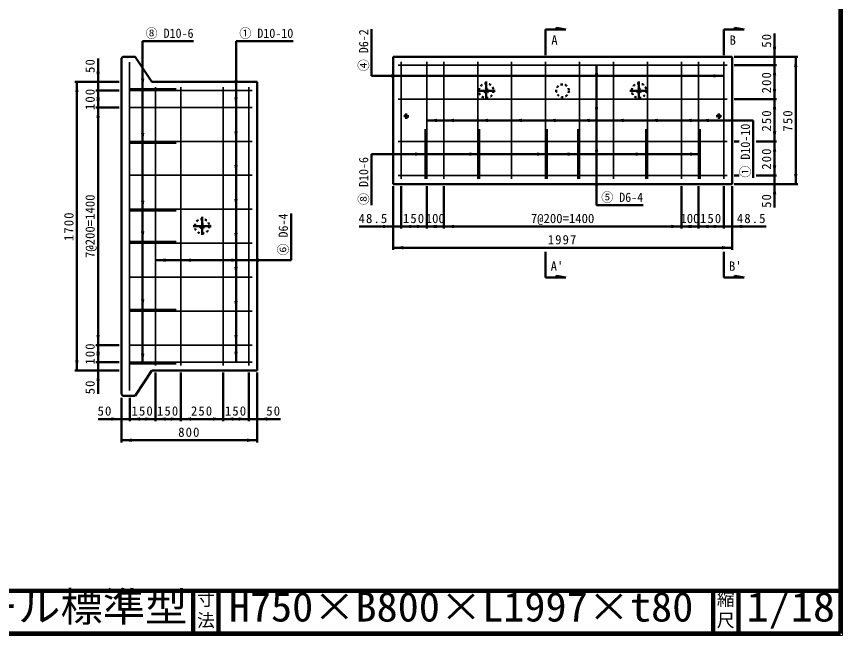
# Model space of a CAD drawing. Units: millimetres, scale not verified, with parts at other scales. Extents: x 100 to 4105, y 100 to 2870.
# Drawn here: x 2159 to 4105, y 100 to 1559 of the extents above; entities that cross this region are included whole.
import ezdxf
from ezdxf.enums import TextEntityAlignment as Align

# ---------------------------------------------------------------- set-up
doc = ezdxf.new("R2010")
doc.units = ezdxf.units.MM
doc.header["$LTSCALE"] = 5
doc.linetypes.add('USER2', pattern=[13.4, 10, -1.2, 1, -1.2])
doc.linetypes.add('USER3', pattern=[2.2, 1, -1.2])
doc.layers.add('V-nasSTD', color=7, linetype='Continuous', lineweight=50)
doc.styles.add('ＭＳ ゴシック', font='')
doc.styles.get('ＭＳ ゴシック').set_extended_font_data('MS Gothic')

msp = doc.modelspace()

# ---------------------------------------------------------------- hatches: boundary and pattern name
at = {"layer": 'V-nasSTD'}
for points in [[(3944.919, 1487.98), (3948.919, 1487.98), (3944.919, 1463.98), (3940.919, 1487.98)], [(3994.919, 1439.98), (3998.919, 1439.98), (3994.919, 1463.98), (3990.919, 1439.98)], [(3525.519, 1419.98), (3529.519, 1419.98), (3525.519, 1443.98), (3521.519, 1419.98)], [(3944.919, 1419.98), (3948.919, 1419.98), (3944.919, 1443.98), (3940.919, 1419.98)], [(2351.119, 1428.58), (2355.119, 1428.58), (2351.119, 1404.58), (2347.119, 1428.58)], [(3041.519, 1418.98), (3041.519, 1414.98), (3065.519, 1418.98), (3041.519, 1422.98)], [(3801.519, 1418.98), (3801.519, 1414.98), (3825.519, 1418.98), (3801.519, 1422.98)], [(2301.119, 1380.58), (2305.119, 1380.58), (2301.119, 1404.58), (2297.119, 1380.58)], [(2456.119, 1412.58), (2460.119, 1412.58), (2456.119, 1388.58), (2452.119, 1412.58)], [(2676.119, 1408.58), (2680.119, 1408.58), (2676.119, 1384.58), (2672.119, 1408.58)], [(2351.119, 1360.58), (2355.119, 1360.58), (2351.119, 1384.58), (2347.119, 1360.58)], [(3944.919, 1387.98), (3948.919, 1387.98), (3944.919, 1363.98), (3940.919, 1387.98)], [(2351.119, 1368.58), (2355.119, 1368.58), (2351.119, 1344.58), (2347.119, 1368.58)], [(2676.119, 1368.58), (2680.119, 1368.58), (2676.119, 1344.58), (2672.119, 1368.58)], [(3525.519, 1339.98), (3529.519, 1339.98), (3525.519, 1363.98), (3521.519, 1339.98)], [(3944.919, 1339.98), (3948.919, 1339.98), (3944.919, 1363.98), (3940.919, 1339.98)], [(2351.119, 1320.58), (2355.119, 1320.58), (2351.119, 1344.58), (2347.119, 1320.58)], [(3149.519, 1313.98), (3149.519, 1309.98), (3125.519, 1313.98), (3149.519, 1317.98)], [(3189.519, 1313.98), (3189.519, 1309.98), (3165.519, 1313.98), (3189.519, 1317.98)], [(3269.519, 1313.98), (3269.519, 1309.98), (3245.519, 1313.98), (3269.519, 1317.98)], [(3349.519, 1313.98), (3349.519, 1309.98), (3325.519, 1313.98), (3349.519, 1317.98)], [(3429.519, 1313.98), (3429.519, 1309.98), (3405.519, 1313.98), (3429.519, 1317.98)], [(3509.519, 1313.98), (3509.519, 1309.98), (3485.519, 1313.98), (3509.519, 1317.98)], [(3589.519, 1313.98), (3589.519, 1309.98), (3565.519, 1313.98), (3589.519, 1317.98)], [(3669.519, 1313.98), (3669.519, 1309.98), (3645.519, 1313.98), (3669.519, 1317.98)], [(3749.519, 1313.98), (3749.519, 1309.98), (3725.519, 1313.98), (3749.519, 1317.98)], [(3789.519, 1313.98), (3789.519, 1309.98), (3765.519, 1313.98), (3789.519, 1317.98)], [(2456.119, 1284.58), (2460.119, 1284.58), (2456.119, 1260.58), (2452.119, 1284.58)], [(2676.119, 1288.58), (2680.119, 1288.58), (2676.119, 1264.58), (2672.119, 1288.58)], [(3944.919, 1287.98), (3948.919, 1287.98), (3944.919, 1263.98), (3940.919, 1287.98)], [(3525.519, 1239.98), (3529.519, 1239.98), (3525.519, 1263.98), (3521.519, 1239.98)], [(3944.919, 1239.98), (3948.919, 1239.98), (3944.919, 1263.98), (3940.919, 1239.98)], [(3097.519, 1234.495), (3097.519, 1230.495), (3121.519, 1234.495), (3097.519, 1238.495)], [(3225.519, 1234.495), (3225.519, 1230.495), (3249.519, 1234.495), (3225.519, 1238.495)], [(3385.519, 1234.495), (3385.519, 1230.495), (3409.519, 1234.495), (3385.519, 1238.495)], [(3457.519, 1234.495), (3457.519, 1230.495), (3481.519, 1234.495), (3457.519, 1238.495)], [(3617.519, 1234.495), (3617.519, 1230.495), (3641.519, 1234.495), (3617.519, 1238.495)], [(3745.519, 1234.495), (3745.519, 1230.495), (3769.519, 1234.495), (3745.519, 1238.495)], [(2676.119, 1208.58), (2680.119, 1208.58), (2676.119, 1184.58), (2672.119, 1208.58)], [(3944.919, 1207.98), (3948.919, 1207.98), (3944.919, 1183.98), (3940.919, 1207.98)], [(3994.919, 1187.98), (3998.919, 1187.98), (3994.919, 1163.98), (3990.919, 1187.98)], [(3525.519, 1159.98), (3529.519, 1159.98), (3525.519, 1183.98), (3521.519, 1159.98)], [(3944.919, 1139.98), (3948.919, 1139.98), (3944.919, 1163.98), (3940.919, 1139.98)], [(2456.119, 1124.58), (2460.119, 1124.58), (2456.119, 1100.58), (2452.119, 1124.58)], [(2676.119, 1128.58), (2680.119, 1128.58), (2676.119, 1104.58), (2672.119, 1128.58)], [(2456.119, 1052.58), (2460.119, 1052.58), (2456.119, 1028.58), (2452.119, 1052.58)], [(3022.119, 1063.98), (3022.119, 1059.98), (3046.119, 1063.98), (3022.119, 1067.98)], [(3089.519, 1063.98), (3089.519, 1059.98), (3065.519, 1063.98), (3089.519, 1067.98)], [(3101.519, 1063.98), (3101.519, 1059.98), (3125.519, 1063.98), (3101.519, 1067.98)], [(3149.519, 1063.98), (3149.519, 1059.98), (3125.519, 1063.98), (3149.519, 1067.98)], [(3141.519, 1063.98), (3141.519, 1059.98), (3165.519, 1063.98), (3141.519, 1067.98)], [(3189.519, 1063.98), (3189.519, 1059.98), (3165.519, 1063.98), (3189.519, 1067.98)], [(3701.519, 1063.98), (3701.519, 1059.98), (3725.519, 1063.98), (3701.519, 1067.98)], [(3749.519, 1063.98), (3749.519, 1059.98), (3725.519, 1063.98), (3749.519, 1067.98)], [(3741.519, 1063.98), (3741.519, 1059.98), (3765.519, 1063.98), (3741.519, 1067.98)], [(3789.519, 1063.98), (3789.519, 1059.98), (3765.519, 1063.98), (3789.519, 1067.98)], [(3801.519, 1063.98), (3801.519, 1059.98), (3825.519, 1063.98), (3801.519, 1067.98)], [(3868.919, 1063.98), (3868.919, 1059.98), (3844.919, 1063.98), (3868.919, 1067.98)], [(2676.119, 1048.58), (2680.119, 1048.58), (2676.119, 1024.58), (2672.119, 1048.58)], [(3070.119, 1013.98), (3070.119, 1009.98), (3046.119, 1013.98), (3070.119, 1017.98)], [(3820.919, 1013.98), (3820.919, 1009.98), (3844.919, 1013.98), (3820.919, 1017.98)], [(2510.119, 984.58), (2510.119, 980.58), (2486.119, 984.58), (2510.119, 988.58)], [(2570.119, 984.58), (2570.119, 980.58), (2546.119, 984.58), (2570.119, 988.58)], [(2670.119, 984.58), (2670.119, 980.58), (2646.119, 984.58), (2670.119, 988.58)], [(2730.119, 984.58), (2730.119, 980.58), (2706.119, 984.58), (2730.119, 988.58)], [(2676.119, 968.58), (2680.119, 968.58), (2676.119, 944.58), (2672.119, 968.58)], [(2456.119, 892.58), (2460.119, 892.58), (2456.119, 868.58), (2452.119, 892.58)], [(2676.119, 888.58), (2680.119, 888.58), (2676.119, 864.58), (2672.119, 888.58)], [(2351.119, 808.58), (2355.119, 808.58), (2351.119, 784.58), (2347.119, 808.58)], [(2676.119, 808.58), (2680.119, 808.58), (2676.119, 784.58), (2672.119, 808.58)], [(2351.119, 760.58), (2355.119, 760.58), (2351.119, 784.58), (2347.119, 760.58)], [(2351.119, 768.58), (2355.119, 768.58), (2351.119, 744.58), (2347.119, 768.58)], [(2456.119, 764.58), (2460.119, 764.58), (2456.119, 740.58), (2452.119, 764.58)], [(2676.119, 768.58), (2680.119, 768.58), (2676.119, 744.58), (2672.119, 768.58)], [(2301.119, 748.58), (2305.119, 748.58), (2301.119, 724.58), (2297.119, 748.58)], [(2351.119, 700.58), (2355.119, 700.58), (2351.119, 724.58), (2347.119, 700.58)], [(2382.119, 610.18), (2382.119, 606.18), (2406.119, 610.18), (2382.119, 614.18)], [(2450.119, 610.18), (2450.119, 606.18), (2426.119, 610.18), (2450.119, 614.18)], [(2462.119, 610.18), (2462.119, 606.18), (2486.119, 610.18), (2462.119, 614.18)], [(2510.119, 610.18), (2510.119, 606.18), (2486.119, 610.18), (2510.119, 614.18)], [(2522.119, 610.18), (2522.119, 606.18), (2546.119, 610.18), (2522.119, 614.18)], [(2570.119, 610.18), (2570.119, 606.18), (2546.119, 610.18), (2570.119, 614.18)], [(2622.119, 610.18), (2622.119, 606.18), (2646.119, 610.18), (2622.119, 614.18)], [(2670.119, 610.18), (2670.119, 606.18), (2646.119, 610.18), (2670.119, 614.18)], [(2682.119, 610.18), (2682.119, 606.18), (2706.119, 610.18), (2682.119, 614.18)], [(2750.119, 610.18), (2750.119, 606.18), (2726.119, 610.18), (2750.119, 614.18)], [(2430.119, 560.18), (2430.119, 556.18), (2406.119, 560.18), (2430.119, 564.18)], [(2702.119, 560.18), (2702.119, 556.18), (2726.119, 560.18), (2702.119, 564.18)]]:
    msp.add_hatch(color=256, dxfattribs=at).paths.add_polyline_path(points)

# ---------------------------------------------------------------- linework, layer by layer
at = {"layer": 'V-nasSTD', "lineweight": 100}
for p, q in [((4100, 105), (4100, 2865)), ((105, 205), (4100, 205)), ((2575, 205), (2575, 105)), ((2635, 205), (2635, 105)), ((3800, 205), (3800, 105)), ((3860, 205), (3860, 105)), ((105, 105), (4100, 105))]:
    msp.add_line(p, q, dxfattribs=at)
at = {"layer": 'V-nasSTD'}
for p, q in [((2995.519, 1418.98), (2995.519, 1528.98)), ((3405.519, 1467.98), (3405.519, 1527.98)), ((3430.519, 1527.98), (3405.519, 1527.98)), ((3430.519, 1527.98), (3430.519, 1531.82)), ((3430.519, 1531.82), (3453.559, 1527.98)), ((3430.519, 1527.98), (3453.559, 1527.98)), ((3825.519, 1467.98), (3825.519, 1527.98)), ((3850.519, 1527.98), (3825.519, 1527.98)), ((3850.519, 1527.98), (3850.519, 1531.82)), ((3850.519, 1531.82), (3873.559, 1527.98)), ((3850.519, 1527.98), (3873.559, 1527.98)), ((3944.919, 1463.98), (3944.919, 1518.98)), ((2456.119, 740.58), (2456.119, 1500.58)), ((2456.119, 1500.58), (2576.119, 1500.58)), ((2676.119, 744.58), (2676.119, 1500.58)), ((2676.119, 1500.58), (2811.119, 1500.58)), ((2351.119, 1404.58), (2351.119, 1459.58)), ((2409.719, 1463.98), (2406.119, 1460.38)), ((2406.119, 1460.38), (2406.119, 668.78)), ((2438.119, 1463.98), (2409.719, 1463.98)), ((2438.119, 1463.98), (2478.119, 1404.58)), ((3046.119, 1463.98), (3046.119, 1163.98)), ((3844.919, 1463.98), (3046.119, 1463.98)), ((3844.919, 1163.98), (3844.919, 1463.98)), ((3849.919, 1463.98), (3999.919, 1463.98)), ((3944.919, 1463.98), (3944.919, 1443.98)), ((3994.919, 1463.98), (3994.919, 1163.98)), ((3525.519, 1113.98), (3525.519, 1443.98)), ((3849.919, 1443.98), (3949.919, 1443.98)), ((3944.919, 1443.98), (3944.919, 1363.98)), ((2401.119, 1404.58), (2296.119, 1404.58)), ((2301.119, 1404.58), (2301.119, 724.58)), ((2351.119, 1384.58), (2351.119, 1404.58)), ((2726.119, 1404.58), (2478.119, 1404.58)), ((2726.119, 724.58), (2726.119, 1404.58)), ((3825.519, 1418.98), (2995.519, 1418.98)), ((2401.119, 1384.58), (2346.119, 1384.58)), ((2351.119, 1384.58), (2351.119, 1344.58)), ((3849.919, 1363.98), (3949.919, 1363.98)), ((3944.919, 1363.98), (3944.919, 1263.98)), ((2401.119, 1344.58), (2346.119, 1344.58)), ((2351.119, 784.58), (2351.119, 1344.58)), ((3894.919, 1313.98), (3125.519, 1313.98)), ((3894.919, 1178.98), (3894.919, 1313.98)), ((3849.919, 1263.98), (3861.919, 1263.98)), ((3901.919, 1263.98), (3949.919, 1263.98)), ((3944.919, 1263.98), (3944.919, 1183.98)), ((3769.519, 1234.495), (2995.519, 1234.495)), ((2995.519, 1114.495), (2995.519, 1234.495)), ((3849.919, 1183.98), (3861.919, 1183.98)), ((3901.919, 1183.98), (3949.919, 1183.98)), ((3944.919, 1163.98), (3944.919, 1183.98)), ((3046.119, 1163.98), (3844.919, 1163.98)), ((3046.119, 1158.98), (3046.119, 1008.98)), ((3065.519, 1158.98), (3065.519, 1058.98)), ((3125.519, 1158.98), (3125.519, 1058.98)), ((3165.519, 1158.98), (3165.519, 1058.98)), ((3725.519, 1158.98), (3725.519, 1058.98)), ((3765.519, 1158.98), (3765.519, 1058.98)), ((3825.519, 1158.98), (3825.519, 1058.98)), ((3844.919, 1158.98), (3844.919, 1008.98)), ((3849.919, 1163.98), (3999.919, 1163.98)), ((3944.919, 1163.98), (3944.919, 1108.98)), ((3525.519, 1113.98), (3635.519, 1113.98)), ((2806.119, 984.58), (2806.119, 1094.58)), ((2966.119, 1063.98), (3046.119, 1063.98)), ((3046.119, 1063.98), (3065.519, 1063.98)), ((3065.519, 1063.98), (3125.519, 1063.98)), ((3125.519, 1063.98), (3165.519, 1063.98)), ((3165.519, 1063.98), (3725.519, 1063.98)), ((3765.519, 1063.98), (3725.519, 1063.98)), ((3825.519, 1063.98), (3765.519, 1063.98)), ((3844.919, 1063.98), (3825.519, 1063.98)), ((3924.919, 1063.98), (3844.919, 1063.98)), ((3046.119, 1013.98), (3844.919, 1013.98)), ((3405.519, 1003.98), (3405.519, 943.98)), ((3825.519, 1003.98), (3825.519, 943.98)), ((2486.119, 984.58), (2806.119, 984.58)), ((3430.519, 943.98), (3405.519, 943.98)), ((3430.519, 943.98), (3430.519, 947.82)), ((3430.519, 947.82), (3453.559, 943.98)), ((3430.519, 943.98), (3453.559, 943.98)), ((3850.519, 943.98), (3825.519, 943.98)), ((3850.519, 943.98), (3850.519, 947.82)), ((3850.519, 947.82), (3873.559, 943.98)), ((3873.559, 943.98), (3850.519, 943.98)), ((2401.119, 784.58), (2346.119, 784.58)), ((2351.119, 744.58), (2351.119, 784.58)), ((2401.119, 744.58), (2346.119, 744.58)), ((2351.119, 744.58), (2351.119, 724.58)), ((2401.119, 724.58), (2296.119, 724.58)), ((2351.119, 724.58), (2351.119, 669.58)), ((2478.119, 724.58), (2438.119, 665.18)), ((2726.119, 724.58), (2478.119, 724.58)), ((2486.119, 605.18), (2486.119, 719.58)), ((2546.119, 605.18), (2546.119, 719.58)), ((2646.119, 605.18), (2646.119, 719.58)), ((2706.119, 605.18), (2706.119, 719.58)), ((2726.119, 555.18), (2726.119, 719.58)), ((2406.119, 668.78), (2409.719, 665.18)), ((2409.719, 665.18), (2438.119, 665.18)), ((2406.119, 555.18), (2406.119, 660.18)), ((2426.119, 605.18), (2426.119, 660.18)), ((2406.119, 610.18), (2351.119, 610.18)), ((2426.119, 610.18), (2406.119, 610.18)), ((2426.119, 610.18), (2486.119, 610.18)), ((2486.119, 610.18), (2546.119, 610.18)), ((2546.119, 610.18), (2646.119, 610.18)), ((2646.119, 610.18), (2706.119, 610.18)), ((2706.119, 610.18), (2726.119, 610.18)), ((2726.119, 610.18), (2781.119, 610.18)), ((2726.119, 560.18), (2406.119, 560.18))]:
    msp.add_line(p, q, dxfattribs=at)
at = {"layer": 'V-nasSTD', "lineweight": 35}
for p, q in [((2424.919, 1451.58), (2424.919, 677.58)), ((3058.119, 1443.98), (3832.919, 1443.98)), ((3065.519, 1451.98), (3065.519, 1175.98)), ((3125.519, 1451.98), (3125.519, 1175.98)), ((3165.519, 1451.98), (3165.519, 1175.98)), ((3245.519, 1451.98), (3245.519, 1175.98)), ((3325.519, 1451.98), (3325.519, 1175.98)), ((3405.519, 1451.98), (3405.519, 1175.98)), ((3485.519, 1451.98), (3485.519, 1175.98)), ((3565.519, 1451.98), (3565.519, 1175.98)), ((3645.519, 1451.98), (3645.519, 1175.98)), ((3725.519, 1451.98), (3725.519, 1175.98)), ((3765.519, 1451.98), (3765.519, 1175.98)), ((3825.519, 1451.98), (3825.519, 1175.98)), ((2424.119, 1388.58), (2535.148, 1388.58)), ((2714.119, 1384.58), (2426.119, 1384.58)), ((2486.119, 736.58), (2486.119, 1392.58)), ((2546.119, 736.58), (2546.119, 1392.58)), ((2646.119, 736.58), (2646.119, 1392.58)), ((2706.119, 736.58), (2706.119, 1392.58)), ((3058.119, 1363.98), (3832.919, 1363.98)), ((2714.119, 1344.58), (2426.119, 1344.58)), ((3121.519, 1293.01), (3121.519, 1175.98)), ((3249.519, 1293.01), (3249.519, 1175.98)), ((3409.519, 1293.01), (3409.519, 1175.98)), ((3481.519, 1293.01), (3481.519, 1175.98)), ((3641.519, 1293.01), (3641.519, 1175.98)), ((3769.519, 1293.01), (3769.519, 1175.98)), ((2424.119, 1260.58), (2535.148, 1260.58)), ((2714.119, 1264.58), (2426.119, 1264.58)), ((3058.119, 1263.98), (3832.919, 1263.98)), ((2714.119, 1184.58), (2426.119, 1184.58)), ((3058.119, 1183.98), (3832.919, 1183.98)), ((2424.119, 1100.58), (2535.148, 1100.58)), ((2714.119, 1104.58), (2426.119, 1104.58)), ((2424.119, 1028.58), (2535.148, 1028.58)), ((2714.119, 1024.58), (2426.119, 1024.58)), ((2714.119, 944.58), (2426.119, 944.58)), ((2424.119, 868.58), (2535.148, 868.58)), ((2714.119, 864.58), (2426.119, 864.58)), ((2714.119, 784.58), (2426.119, 784.58)), ((2424.119, 740.58), (2535.148, 740.58)), ((2714.119, 744.58), (2426.119, 744.58))]:
    msp.add_line(p, q, dxfattribs=at)
at = {"layer": 'V-nasSTD', "linetype": 'USER2'}
for p, q in [((3265.519, 1405.78), (3265.519, 1363.38)), ((3625.519, 1405.78), (3625.519, 1363.38)), ((3244.319, 1383.98), (3286.719, 1383.98)), ((3604.319, 1383.98), (3646.719, 1383.98)), ((3071.319, 1323.98), (3083.319, 1323.98)), ((3077.319, 1317.98), (3077.319, 1329.98)), ((3807.719, 1323.98), (3819.719, 1323.98)), ((3813.719, 1317.98), (3813.719, 1329.98)), ((2596.119, 1086.38), (2596.119, 1043.98)), ((2574.919, 1064.58), (2617.319, 1064.58))]:
    msp.add_line(p, q, dxfattribs=at)
at = {"layer": 'V-nasSTD', "lineweight": 13}
msp.add_lwpolyline([(100, 100), (100, 2870), (4105, 2870), (4105, 100)], close=True, dxfattribs=at)
at = {"layer": 'V-nasSTD', "linetype": 'USER3'}
for centre, radius in [((3265.519, 1383.98), 17.2), ((3265.519, 1383.98), 5), ((3445.519, 1383.98), 15), ((3625.519, 1383.98), 17.2), ((3625.519, 1383.98), 5), ((3077.319, 1323.98), 3.8), ((3077.319, 1323.98), 2.4), ((3077.319, 1323.98), 2), ((3813.719, 1323.98), 3.8), ((3813.719, 1323.98), 2.4), ((3813.719, 1323.98), 2), ((2596.119, 1064.58), 17.2), ((2596.119, 1064.58), 5)]:
    msp.add_circle(centre, radius, dxfattribs=at)

# ---------------------------------------------------------------- texts
at = {"layer": 'V-nasSTD', "style": 'ＭＳ ゴシック', "width": 0.95}
for s, p in [('⑧ D10-6', (2519.483, 1530.388)), ('① D10-10', (2747.404, 1530.388)), ('⑤ D6-4', (3585.963, 1143.788))]:
    msp.add_text(s, height=21.85, dxfattribs=at).set_placement(p, align=Align.TOP_CENTER)
for s, p in [('④ D6-2', (2965.711, 1479.425)), ('① D10-10', (3865.111, 1242.695)), ('⑧ D10-6', (2965.711, 1171.13)), ('⑥ D6-4', (2776.311, 1045.025))]:
    msp.add_text(s, height=21.85, rotation=90, dxfattribs=at).set_placement(p, align=Align.TOP_CENTER)
at = {"layer": 'V-nasSTD', "style": 'ＭＳ ゴシック'}
for s, p in [('A', (3426.384, 1514.156)), ('B', (3846.384, 1514.156)), ('100', (3145.519, 1093.98)), ('7@200=1400', (3445.519, 1093.98)), ('100', (3745.519, 1093.98)), ("A'", (3432.407, 981.537)), ("B'", (3852.407, 981.537))]:
    msp.add_text(s, height=21.99, dxfattribs=at).set_placement(p, align=Align.TOP_CENTER)
msp.add_text('7@200=1400', height=21.99, rotation=90, dxfattribs=at).set_placement((2321.119, 1064.58), align=Align.TOP_CENTER)
for s, width, p in [('1stタッチウォール標準型', 1.05, (1414.75, 202.47)), ('H750×B800×L1997×t80', 1.05, (2659, 202.508)), ('1/18', 1.1, (3879, 202.582))]:
    msp.add_text(s, height=69.65, dxfattribs=dict(at, width=width)).set_placement(p, align=Align.TOP_LEFT)
for s, p in [('寸', (2583.982, 200.999)), ('縮', (3808.982, 200.999)), ('法', (2583.976, 151.01)), ('尺', (3808.976, 151.01))]:
    msp.add_text(s, height=30.79, dxfattribs=at).set_placement(p, align=Align.TOP_LEFT)
at = {"layer": 'V-nasSTD', "char_height": 21.99, "attachment_point": 2, "rotation": 90, "style": 'ＭＳ ゴシック'}
for s, insert in [('\\T1.17;50', (3914.919, 1502.73)), ('\\T1.17;50', (2321.119, 1443.33)), ('\\T1.17;200', (3914.919, 1403.98)), ('\\T1.17;100', (2321.119, 1364.58)), ('\\T1.17;250', (3914.919, 1313.98)), ('\\T1.17;750', (3964.919, 1313.98)), ('\\T1.17;200', (3914.919, 1223.98)), ('\\T1.17;50', (3914.919, 1125.23)), ('\\T1.17;1700', (2271.119, 1064.58)), ('\\T1.17;100', (2321.119, 764.58)), ('\\T1.17;50', (2321.119, 685.83))]:
    msp.add_mtext(s, dxfattribs=dict(at, insert=insert))
at = {"layer": 'V-nasSTD', "char_height": 21.99, "attachment_point": 2, "style": 'ＭＳ ゴシック'}
for s, insert in [('\\T1.17;48.5', (2999.869, 1093.98)), ('\\T1.17;150', (3095.519, 1093.98)), ('\\T1.17;150', (3795.519, 1093.98)), ('\\T1.17;48.5', (3891.169, 1093.98)), ('\\T1.17;1997', (3445.519, 1043.98)), ('\\T1.17;50', (2367.369, 640.18)), ('\\T1.17;150', (2456.119, 640.18)), ('\\T1.17;150', (2516.119, 640.18)), ('\\T1.17;250', (2596.119, 640.18)), ('\\T1.17;150', (2676.119, 640.18)), ('\\T1.17;50', (2764.869, 640.18)), ('\\T1.17;800', (2566.119, 590.18))]:
    msp.add_mtext(s, dxfattribs=dict(at, insert=insert))

doc.saveas('drawing.dxf')
